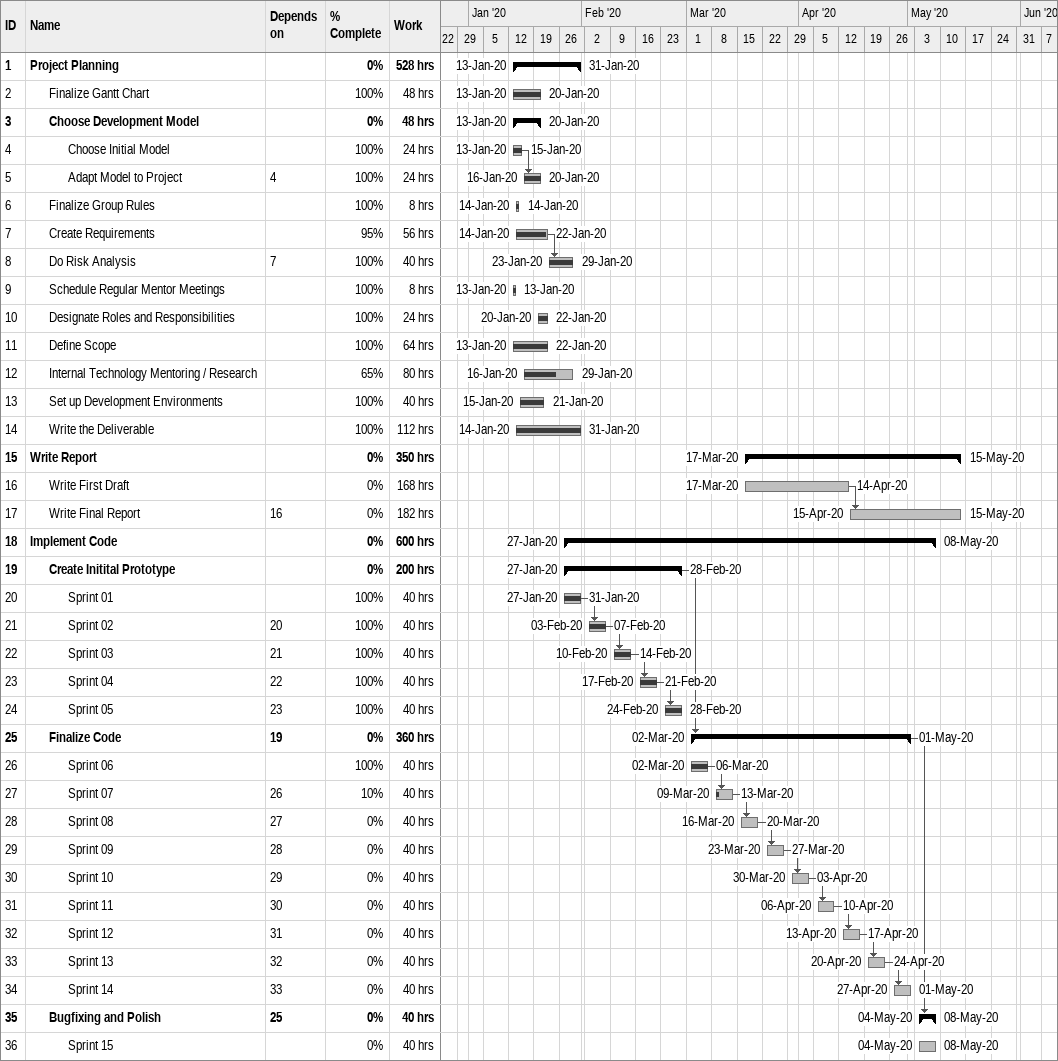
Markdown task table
| ID | Level | Task | Start | Finish | Predecessors | % complete | Work (h) |
|---|---|---|---|---|---|---|---|
| 1 | 1 | **Project Planning** | 2020-01-13 | 2020-01-31 |  | 0 | 528 |
| 2 | 2 | Finalize Gantt Chart | 2020-01-13 | 2020-01-20 |  | 100 | 48 |
| 3 | 2 | **Choose Development Model** | 2020-01-13 | 2020-01-20 |  | 0 | 48 |
| 4 | 3 | Choose Initial Model | 2020-01-13 | 2020-01-15 |  | 100 | 24 |
| 5 | 3 | Adapt Model to Project | 2020-01-16 | 2020-01-20 | 4 | 100 | 24 |
| 6 | 2 | Finalize Group Rules | 2020-01-14 | 2020-01-14 |  | 100 | 8 |
| 7 | 2 | Create Requirements | 2020-01-14 | 2020-01-22 |  | 95 | 56 |
| 8 | 2 | Do Risk Analysis | 2020-01-23 | 2020-01-29 | 7 | 100 | 40 |
| 9 | 2 | Schedule Regular Mentor Meetings | 2020-01-13 | 2020-01-13 |  | 100 | 8 |
| 10 | 2 | Designate Roles and Responsibilities | 2020-01-20 | 2020-01-22 |  | 100 | 24 |
| 11 | 2 | Define Scope | 2020-01-13 | 2020-01-22 |  | 100 | 64 |
| 12 | 2 | Internal Technology Mentoring / Research | 2020-01-16 | 2020-01-29 |  | 65 | 80 |
| 13 | 2 | Set up Development Environments | 2020-01-15 | 2020-01-21 |  | 100 | 40 |
| 14 | 2 | Write the Deliverable | 2020-01-14 | 2020-01-31 |  | 100 | 112 |
| 15 | 1 | **Write Report** | 2020-03-17 | 2020-05-15 |  | 0 | 350 |
| 16 | 2 | Write First Draft | 2020-03-17 | 2020-04-14 |  | 0 | 168 |
| 17 | 2 | Write Final Report | 2020-04-15 | 2020-05-15 | 16 | 0 | 182 |
| 18 | 1 | **Implement Code** | 2020-01-27 | 2020-05-08 |  | 0 | 600 |
| 19 | 2 | **Create Initital Prototype** | 2020-01-27 | 2020-02-28 |  | 0 | 200 |
| 20 | 3 | Sprint 01 | 2020-01-27 | 2020-01-31 |  | 100 | 40 |
| 21 | 3 | Sprint 02 | 2020-02-03 | 2020-02-07 | 20 | 100 | 40 |
| 22 | 3 | Sprint 03 | 2020-02-10 | 2020-02-14 | 21 | 100 | 40 |
| 23 | 3 | Sprint 04 | 2020-02-17 | 2020-02-21 | 22 | 100 | 40 |
| 24 | 3 | Sprint 05 | 2020-02-24 | 2020-02-28 | 23 | 100 | 40 |
| 25 | 2 | **Finalize Code** | 2020-03-02 | 2020-05-01 | 19 | 0 | 360 |
| 26 | 3 | Sprint 06 | 2020-03-02 | 2020-03-06 |  | 100 | 40 |
| 27 | 3 | Sprint 07 | 2020-03-09 | 2020-03-13 | 26 | 10 | 40 |
| 28 | 3 | Sprint 08 | 2020-03-16 | 2020-03-20 | 27 | 0 | 40 |
| 29 | 3 | Sprint 09 | 2020-03-23 | 2020-03-27 | 28 | 0 | 40 |
| 30 | 3 | Sprint 10 | 2020-03-30 | 2020-04-03 | 29 | 0 | 40 |
| 31 | 3 | Sprint 11 | 2020-04-06 | 2020-04-10 | 30 | 0 | 40 |
| 32 | 3 | Sprint 12 | 2020-04-13 | 2020-04-17 | 31 | 0 | 40 |
| 33 | 3 | Sprint 13 | 2020-04-20 | 2020-04-24 | 32 | 0 | 40 |
| 34 | 3 | Sprint 14 | 2020-04-27 | 2020-05-01 | 33 | 0 | 40 |
| 35 | 2 | **Bugfixing and Polish** | 2020-05-04 | 2020-05-08 | 25 | 0 | 40 |
| 36 | 3 | Sprint 15 | 2020-05-04 | 2020-05-08 |  | 0 | 40 |
